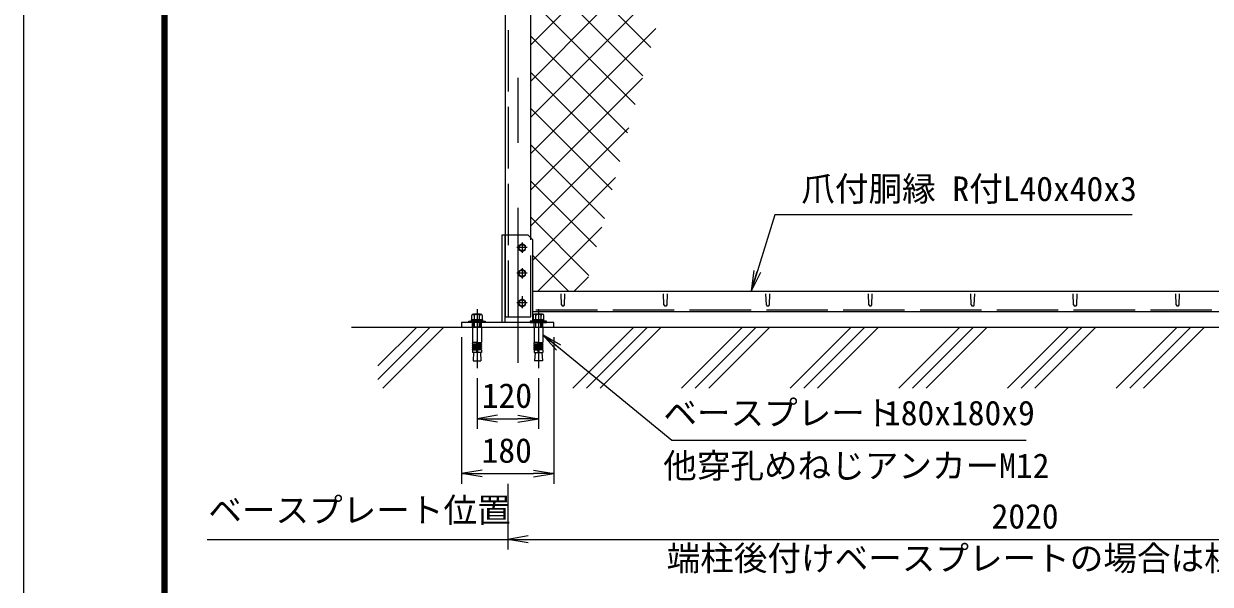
# Model space of a CAD drawing. Units: millimetres, scale not verified. Extents: x -4200 to 4200, y -2970 to 2970.
# Drawn here: x -4200 to -1883, y -286 to 809 of the extents above; entities that cross this region are included whole.
import ezdxf
from ezdxf.enums import TextEntityAlignment as Align

# ---------------------------------------------------------------- set-up
doc = ezdxf.new("R2010")
doc.units = ezdxf.units.MM
doc.header["$LTSCALE"] = 20
doc.linetypes.add('DASHED', pattern=[7.5, 6, -1.5])
doc.linetypes.add('USER1', pattern=[50.8, 31.75, -6.35, 6.35, -6.35])
for name, color, linetype, lineweight in [('0-0_D-STR1', 1, 'Continuous', 18), ('0-1_D-BMK', 2, 'USER1', 13), ('0-2_D-STR-DIM', 7, 'Continuous', 9), ('0-3_D-STR3', 3, 'Continuous', 13), ('0-4_D-STR-TXT', 7, 'Continuous', 9), ('0-5_0', 7, 'Continuous', 9), ('0-6_D-STR2', 7, 'Continuous', 9), ('0-7_D-TTL', 7, 'Continuous', 9), ('0-9_D-BGD', 7, 'Continuous', 9), ('0-A_D-DCR-HCH', 7, 'Continuous', 9)]:
    doc.layers.add(name, color=color, linetype=linetype, lineweight=lineweight)
doc.styles.add('ＭＳ ゴシック', font='')
doc.styles.get('ＭＳ ゴシック').set_extended_font_data('MS Gothic')

# ---------------------------------------------------------------- blocks, each defined once
blk = doc.blocks.new('_Open')
at = {"layer": '0-5_0'}
blk.add_line((-20, 3.33), (0, 0), dxfattribs=at)
blk.add_lwpolyline([(-20, -3.33), (0, 0), (-20, 0)], dxfattribs=at)

msp = doc.modelspace()

# ---------------------------------------------------------------- linework, layer by layer
at = {"layer": '0-0_D-STR1'}
for p, q in [((-3259.97, 2466.17), (-3259.97, 236.45)), ((-3209.97, 390.45), (-3209.97, 2446.17)), ((-3205.97, 286.45), (-1279.97, 286.45)), ((-3149.97, 259.58), (-3150.72, 281.08)), ((-3143.97, 259.58), (-3143.22, 281.08)), ((-2949.97, 259.58), (-2950.72, 281.08)), ((-2943.97, 259.58), (-2943.22, 281.08)), ((-2749.97, 259.58), (-2750.72, 281.08)), ((-2743.97, 259.58), (-2743.22, 281.08)), ((-2549.97, 259.58), (-2550.72, 281.08)), ((-2543.97, 259.58), (-2543.22, 281.08)), ((-2349.97, 259.58), (-2350.72, 281.08)), ((-2343.97, 259.58), (-2343.22, 281.08)), ((-2149.97, 259.58), (-2150.72, 281.08)), ((-2143.97, 259.58), (-2143.22, 281.08)), ((-1949.97, 259.58), (-1950.72, 281.08)), ((-1943.97, 259.58), (-1943.22, 281.08)), ((-1279.97, 246.45), (-3205.97, 246.45))]:
    msp.add_line(p, q, dxfattribs=at)
at = {"layer": '0-0_D-STR1', "linetype": 'DASHED'}
for p, q in [((-3253.97, 2446.17), (-3253.97, 236.45)), ((-3209.97, 236.45), (-3209.97, 390.45)), ((-3259.97, 236.45), (-3209.97, 236.45)), ((-1279.97, 249.45), (-3205.97, 249.45))]:
    msp.add_line(p, q, dxfattribs=at)
at = {"layer": '0-0_D-STR1'}
for centre in [(-3146.97, 260.83), (-2946.97, 260.83), (-2746.97, 260.83), (-2546.97, 260.83), (-2346.97, 260.83), (-2146.97, 260.83), (-1946.97, 260.83)]:
    msp.add_arc(centre, 3.25, 202.61986, 337.38014, dxfattribs=at)
at = {"layer": '0-1_D-BMK'}
for p, q in [((-3234.97, 2481.17), (-3234.97, 146.45)), ((-3216.97, 371.45), (-3236.97, 371.45)), ((-3226.97, 381.45), (-3226.97, 361.45)), ((-3226.97, 331.45), (-3226.97, 311.45)), ((-3216.97, 321.45), (-3236.97, 321.45)), ((-3216.97, 263.45), (-3236.97, 263.45)), ((-3226.97, 276.45), (-3226.97, 256.45)), ((-3226.97, 273.45), (-3226.97, 253.45)), ((-3314.97, 251.36), (-3314.97, 136.36)), ((-3194.97, 251.36), (-3194.97, 136.36))]:
    msp.add_line(p, q, dxfattribs=at)
at = {"layer": '0-2_D-STR-DIM'}
for p, q in [((-3344.97, 196.45), (-3344.97, -89.69)), ((-3164.97, 196.45), (-3164.97, -89.69)), ((-3314.97, 116.36), (-3314.97, 17.49)), ((-3194.97, 116.36), (-3194.97, 17.49)), ((-3274.97, 37.49), (-3234.97, 37.49)), ((-3304.97, -69.69), (-3204.97, -69.69)), ((-3254.97, -89.69), (-3254.97, -218.19)), ((-3841.92, -198.19), (-3254.97, -198.19)), ((-3214.97, -198.19), (-1274.97, -198.19))]:
    msp.add_line(p, q, dxfattribs=at)
msp.add_lwpolyline([(-2242.69, -5.15), (-2934.47, -5.15), (-3184.77, 200.17)], dxfattribs=at)
at = {"layer": '0-3_D-STR3'}
for p, q in [((-3265.97, 225.45), (-3265.97, 396.45)), ((-3259.97, 225.45), (-3259.97, 396.45)), ((-3205.97, 227.75), (-3205.97, 386.45)), ((-3306.32, 216.45), (-3323.62, 216.45)), ((-3203.62, 216.45), (-3186.32, 216.45))]:
    msp.add_line(p, q, dxfattribs=at)
at = {"layer": '0-3_D-STR3', "lineweight": 18}
for p, q in [((-3325.37, 230.75), (-3325.37, 239.05)), ((-3322.77, 241.55), (-3307.18, 241.55)), ((-3308.97, 241.55), (-3320.97, 241.55)), ((-3320.17, 230.75), (-3320.17, 239.05)), ((-3309.78, 230.75), (-3309.78, 239.05)), ((-3304.58, 239.05), (-3304.58, 230.75)), ((-3205.37, 239.05), (-3205.37, 230.75)), ((-3187.18, 241.55), (-3202.77, 241.55)), ((-3200.97, 241.55), (-3188.97, 241.55)), ((-3200.17, 230.75), (-3200.17, 239.05)), ((-3189.78, 230.75), (-3189.78, 239.05)), ((-3184.58, 230.75), (-3184.58, 239.05)), ((-3330.97, 225.45), (-3330.97, 227.75)), ((-3330.97, 227.75), (-3298.97, 227.75)), ((-3298.97, 225.45), (-3330.97, 225.45)), ((-3325.72, 230.75), (-3304.22, 230.75)), ((-3325.72, 227.75), (-3325.72, 230.75)), ((-3304.22, 227.75), (-3325.72, 227.75)), ((-3304.58, 230.75), (-3325.37, 230.75)), ((-3323.62, 216.45), (-3323.62, 186.42)), ((-3320.98, 216.45), (-3320.98, 225.45)), ((-3319.9, 216.45), (-3319.9, 225.45)), ((-3316.47, 227.75), (-3315.67, 230.75)), ((-3313.47, 230.75), (-3314.28, 227.75)), ((-3310.06, 216.45), (-3310.06, 225.45)), ((-3308.98, 225.45), (-3308.98, 216.45)), ((-3306.32, 216.45), (-3306.32, 186.42)), ((-3304.22, 230.75), (-3304.22, 227.75)), ((-3298.97, 227.75), (-3298.97, 225.45)), ((-3210.97, 227.75), (-3210.97, 225.45)), ((-3178.97, 227.75), (-3210.97, 227.75)), ((-3210.97, 225.45), (-3178.97, 225.45)), ((-3184.22, 230.75), (-3205.72, 230.75)), ((-3205.72, 230.75), (-3205.72, 227.75)), ((-3205.72, 227.75), (-3184.22, 227.75)), ((-3205.37, 230.75), (-3184.58, 230.75)), ((-3203.62, 216.45), (-3203.62, 186.42)), ((-3200.97, 225.45), (-3200.97, 216.45)), ((-3199.89, 216.45), (-3199.89, 225.45)), ((-3196.47, 230.75), (-3195.67, 227.75)), ((-3193.47, 227.75), (-3194.28, 230.75)), ((-3190.05, 216.45), (-3190.05, 225.45)), ((-3188.97, 216.45), (-3188.97, 225.45)), ((-3186.32, 216.45), (-3186.32, 186.42)), ((-3184.22, 227.75), (-3184.22, 230.75)), ((-3178.97, 225.45), (-3178.97, 227.75)), ((-3315.97, 186.42), (-3323.62, 186.42)), ((-3323.62, 183.92), (-3323.19, 186.38)), ((-3315.97, 186.42), (-3315.97, 166.45)), ((-3313.97, 186.42), (-3313.97, 166.45)), ((-3313.97, 186.42), (-3306.32, 186.42)), ((-3306.32, 183.92), (-3306.76, 186.38)), ((-3195.97, 186.42), (-3203.62, 186.42)), ((-3203.62, 183.92), (-3203.19, 186.38)), ((-3195.97, 186.42), (-3195.97, 166.45)), ((-3193.97, 186.42), (-3186.32, 186.42)), ((-3193.97, 186.42), (-3193.97, 166.45)), ((-3186.32, 183.92), (-3186.76, 186.38)), ((-3323.62, 183.92), (-3315.97, 183.92)), ((-3323.62, 183.92), (-3323.62, 182.42)), ((-3323.62, 182.42), (-3315.97, 182.42)), ((-3323.62, 179.92), (-3323.19, 182.38)), ((-3323.62, 179.92), (-3315.97, 179.92)), ((-3323.62, 179.92), (-3323.62, 178.42)), ((-3323.62, 178.42), (-3315.97, 178.42)), ((-3323.62, 175.92), (-3323.19, 178.38)), ((-3323.62, 175.92), (-3315.97, 175.92)), ((-3323.62, 175.92), (-3323.62, 174.42)), ((-3323.62, 174.42), (-3315.97, 174.42)), ((-3323.62, 171.95), (-3323.19, 174.42)), ((-3323.62, 171.95), (-3315.97, 171.95)), ((-3323.62, 171.95), (-3323.62, 166.45)), ((-3306.32, 166.45), (-3323.62, 166.45)), ((-3321.64, 166.45), (-3322.55, 150.35)), ((-3306.32, 183.92), (-3313.97, 183.92)), ((-3306.32, 182.42), (-3313.97, 182.42)), ((-3306.32, 179.92), (-3313.97, 179.92)), ((-3306.32, 178.42), (-3313.97, 178.42)), ((-3306.32, 175.92), (-3313.97, 175.92)), ((-3306.32, 174.42), (-3313.97, 174.42)), ((-3306.32, 171.95), (-3313.97, 171.95)), ((-3308.31, 166.45), (-3307.4, 150.35)), ((-3306.32, 179.92), (-3306.76, 182.38)), ((-3306.32, 175.92), (-3306.76, 178.38)), ((-3306.32, 171.95), (-3306.76, 174.42)), ((-3306.32, 183.92), (-3306.32, 182.42)), ((-3306.32, 179.92), (-3306.32, 178.42)), ((-3306.32, 175.92), (-3306.32, 174.42)), ((-3306.32, 171.95), (-3306.32, 166.45)), ((-3203.62, 183.92), (-3195.97, 183.92)), ((-3203.62, 183.92), (-3203.62, 182.42)), ((-3203.62, 182.42), (-3195.97, 182.42)), ((-3203.62, 179.92), (-3203.19, 182.38)), ((-3203.62, 179.92), (-3195.97, 179.92)), ((-3203.62, 179.92), (-3203.62, 178.42)), ((-3203.62, 178.42), (-3195.97, 178.42)), ((-3203.62, 175.92), (-3203.19, 178.38)), ((-3203.62, 175.92), (-3195.97, 175.92)), ((-3203.62, 175.92), (-3203.62, 174.42)), ((-3203.62, 171.95), (-3203.19, 174.42)), ((-3203.62, 174.42), (-3195.97, 174.42)), ((-3203.62, 171.95), (-3195.97, 171.95)), ((-3203.62, 171.95), (-3203.62, 166.45)), ((-3203.62, 166.45), (-3186.32, 166.45)), ((-3201.64, 166.45), (-3202.55, 150.35)), ((-3186.32, 183.92), (-3193.97, 183.92)), ((-3186.32, 182.42), (-3193.97, 182.42)), ((-3186.32, 179.92), (-3193.97, 179.92)), ((-3186.32, 178.42), (-3193.97, 178.42)), ((-3186.32, 175.92), (-3193.97, 175.92)), ((-3186.32, 174.42), (-3193.97, 174.42)), ((-3186.32, 171.95), (-3193.97, 171.95)), ((-3188.31, 166.45), (-3187.4, 150.35)), ((-3186.32, 179.92), (-3186.76, 182.38)), ((-3186.32, 175.92), (-3186.76, 178.38)), ((-3186.32, 171.95), (-3186.76, 174.42)), ((-3186.32, 183.92), (-3186.32, 182.42)), ((-3186.32, 179.92), (-3186.32, 178.42)), ((-3186.32, 175.92), (-3186.32, 174.42)), ((-3186.32, 171.95), (-3186.32, 166.45)), ((-3322.55, 150.35), (-3307.4, 150.35)), ((-3187.4, 150.35), (-3202.55, 150.35))]:
    msp.add_line(p, q, dxfattribs=at)
at = {"layer": '0-3_D-STR3', "linetype": 'DASHED'}
for p, q in [((-3323.47, 216.45), (-3323.47, 225.45)), ((-3306.46, 216.45), (-3306.46, 225.45)), ((-3203.49, 216.45), (-3203.49, 225.45)), ((-3186.47, 216.45), (-3186.47, 225.45))]:
    msp.add_line(p, q, dxfattribs=at)
at = {"layer": '0-3_D-STR3'}
msp.add_lwpolyline([(-3265.97, 396.45), (-3215.97, 396.45), (-3205.97, 386.45)], dxfattribs=at)
for points in [[(-3220.47, 375.21), (-3226.97, 378.96), (-3233.47, 375.21), (-3233.47, 367.7), (-3226.97, 363.95), (-3220.47, 367.7)], [(-3220.47, 325.21), (-3226.97, 328.96), (-3233.47, 325.21), (-3233.47, 317.7), (-3226.97, 313.95), (-3220.47, 317.7)], [(-3220.47, 267.21), (-3226.97, 270.96), (-3233.47, 267.21), (-3233.47, 259.7), (-3226.97, 255.95), (-3220.47, 259.7)], [(-3344.97, 216.45), (-3164.97, 216.45), (-3164.97, 225.45), (-3344.97, 225.45)]]:
    msp.add_lwpolyline(points, close=True, dxfattribs=at)
for centre in [(-3226.97, 371.45), (-3226.97, 321.45), (-3226.97, 263.45)]:
    msp.add_circle(centre, 6.25, dxfattribs=at)
at = {"layer": '0-3_D-STR3', "lineweight": 18}
for centre, radius, start, end in [((-3322.77, 238.95), 2.6, 2.20423, 177.79577), ((-3314.97, 234.9), 6.65, 38.61324, 141.38676), ((-3307.18, 238.95), 2.6, 2.20423, 177.79577), ((-3202.77, 238.95), 2.6, 2.20423, 177.79577), ((-3194.97, 234.9), 6.65, 38.61324, 141.38676), ((-3187.18, 238.95), 2.6, 2.20423, 177.79577), ((-3314.97, 186.42), 1, 0, 180), ((-3194.97, 186.42), 1, 0, 180)]:
    msp.add_arc(centre, radius, start, end, dxfattribs=at)
at = {"layer": '0-4_D-STR-TXT'}
msp.add_lwpolyline([(-2035.85, 435.32), (-2733.73, 435.32), (-2779.09, 288.36)], dxfattribs=at)
at = {"layer": '0-6_D-STR2'}
for p, q in [((-3209.97, 767.37), (-3147.64, 829.7)), ((-3209.97, 696.66), (-3076.93, 829.7)), ((-3209.97, 625.95), (-3006.22, 829.7)), ((-3005.99, 651.11), (-3184.59, 829.7)), ((-2990.92, 706.74), (-3113.88, 829.7)), ((-2975.84, 762.37), (-3043.17, 829.7)), ((-3209.97, 555.24), (-2965.8, 799.42)), ((-3021.07, 595.48), (-3209.97, 784.38)), ((-3036.15, 539.84), (-3209.97, 713.67)), ((-3209.97, 484.53), (-2992.09, 702.42)), ((-3051.23, 484.21), (-3209.97, 642.96)), ((-3209.97, 413.82), (-3018.38, 605.42)), ((-3066.3, 428.58), (-3209.97, 572.25)), ((-3081.38, 372.94), (-3209.97, 501.54)), ((-3205.97, 347.11), (-3044.67, 508.42)), ((-3096.46, 317.31), (-3209.97, 430.83)), ((-3195.92, 286.45), (-3070.96, 411.42)), ((-3136.31, 286.45), (-3205.97, 356.11)), ((-3125.21, 286.45), (-3097.24, 314.42))]:
    msp.add_line(p, q, dxfattribs=at)
at = {"layer": '0-7_D-TTL', "color": 2, "lineweight": 18}
msp.add_lwpolyline([(-4200, 2970), (4200, 2970), (4200, -2970), (-4200, -2970)], close=True, dxfattribs=at)
msp.add_lwpolyline([(-4200, 2970), (4200, 2970), (4200, -2970), (-4200, -2970)], close=True, dxfattribs=at)
at = {"layer": '0-7_D-TTL'}
for points in [[(-3930, 2750), (3930, 2750), (3930, -2750), (-3930, -2750)], [(-3927.5, 2747.5), (3927.5, 2747.5), (3927.5, -2747.5), (-3927.5, -2747.5)], [(-3925, 2745), (3925, 2745), (3925, -2745), (-3925, -2745)], [(-3922.5, 2742.5), (3922.5, 2742.5), (3922.5, -2742.5), (-3922.5, -2742.5)], [(-3920, 2740), (3920, 2740), (3920, -2740), (-3920, -2740)]]:
    msp.add_lwpolyline(points, close=True, dxfattribs=at)
at = {"layer": '0-9_D-BGD'}
msp.add_line((-3559.97, 216.45), (-734.97, 216.45), dxfattribs=at)
at = {"layer": '0-A_D-DCR-HCH'}
for p, q in [((-3508.49, 114.22), (-3406.25, 216.45)), ((-3508.49, 140.74), (-3432.77, 216.45)), ((-3498.8, 97.39), (-3379.74, 216.45)), ((-3127.57, 97.39), (-3008.51, 216.45)), ((-3101.05, 97.39), (-2981.99, 216.45)), ((-3074.54, 97.39), (-2955.47, 216.45)), ((-2915.44, 97.39), (-2796.37, 216.45)), ((-2888.92, 97.39), (-2769.86, 216.45)), ((-2862.4, 97.39), (-2743.34, 216.45)), ((-2703.3, 97.39), (-2584.24, 216.45)), ((-2676.79, 97.39), (-2557.73, 216.45)), ((-2650.27, 97.39), (-2531.21, 216.45)), ((-2491.17, 97.39), (-2372.11, 216.45)), ((-2464.66, 97.39), (-2345.59, 216.45)), ((-2438.14, 97.39), (-2319.08, 216.45)), ((-2279.04, 97.39), (-2159.98, 216.45)), ((-2252.52, 97.39), (-2133.46, 216.45)), ((-2226.01, 97.39), (-2106.95, 216.45)), ((-2066.91, 97.39), (-1947.85, 216.45)), ((-2040.39, 97.39), (-1921.33, 216.45)), ((-2013.88, 97.39), (-1894.81, 216.45))]:
    msp.add_line(p, q, dxfattribs=at)

# ---------------------------------------------------------------- block references
at = {"layer": '0-2_D-STR-DIM', "xscale": 2, "yscale": 2}
for p, rotation in [((-3186.32, 201.43), 140.86198), ((-3314.97, 37.49), 180), ((-3344.97, -69.69), 180), ((-3254.97, -198.19), 180)]:
    msp.add_blockref('_Open', p, dxfattribs=dict(at, rotation=rotation))
for p in [(-3194.97, 37.49), (-3164.97, -69.69)]:
    msp.add_blockref('_Open', p, dxfattribs=at)
at = {"layer": '0-4_D-STR-TXT', "xscale": 2, "yscale": 2, "rotation": 252.84683}
msp.add_blockref('_Open', (-2779.68, 286.45), dxfattribs=at)

# ---------------------------------------------------------------- texts
at = {"layer": '0-2_D-STR-DIM', "style": 'ＭＳ ゴシック'}
for s, p in [('120', (-3305.62, 44.24)), ('180', (-3305.9, -62.94)), ('2020', (-2310.22, -191.44))]:
    msp.add_text(s, height=48.09, dxfattribs=at).set_placement(p, align=Align.BOTTOM_LEFT)
at = {"layer": '0-4_D-STR-TXT', "style": 'ＭＳ ゴシック'}
for s, p in [('爪付胴縁 R付L40x40x3', (-2681.79, 447.91)), ('ベースプレート', (-2951.16, 10.25)), (' 180x180x9', (-2552.99, 10.25)), ('他穿孔めねじアンカーM12', (-2951.4, -92.76)), ('ベースプレート位置', (-3839.6, -179.49)), ('端柱後付けベースプレートの場合は柱間隔+20mm', (-2944.72, -273.46))]:
    msp.add_text(s, height=48.09, dxfattribs=at).set_placement(p, align=Align.BOTTOM_LEFT)

doc.saveas('drawing.dxf')
